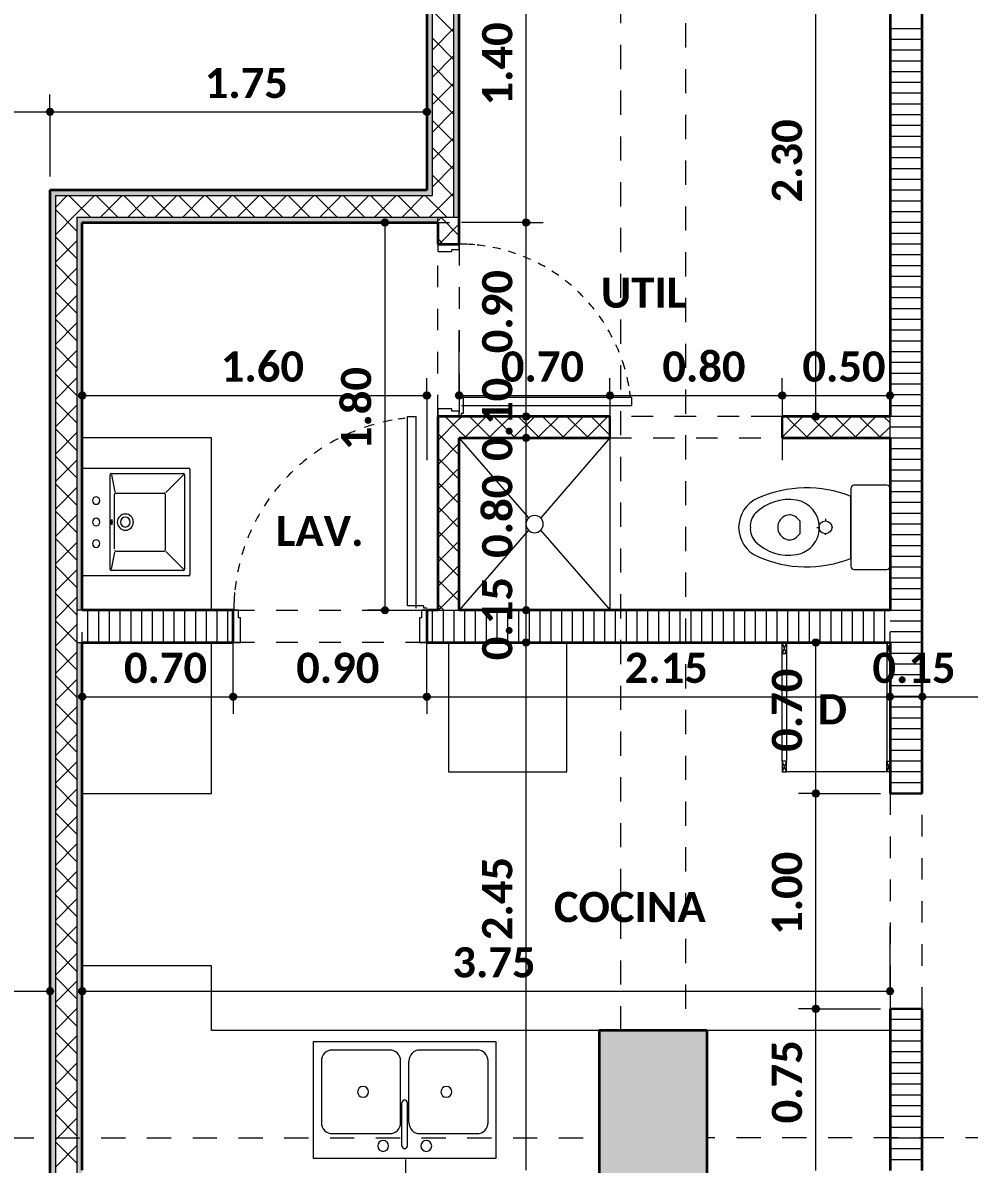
# Model space of a CAD drawing. Header units: metres. Extents: x -144 to 1000, y -717 to 29.
# Drawn here: x 507.7 to 512.1, y -567.85 to -562.55 of the extents above; entities that cross this region are included whole.
import ezdxf

# ---------------------------------------------------------------- set-up
doc = ezdxf.new("R2010")
doc.units = ezdxf.units.M
for name, pattern in [('Basculante', [0.11625, 0.075, -0.04125]), ('basculante modificado', [0.18, 0.1125, -0.0675]), ('Trazo', [0.45, 0.225, -0.225])]:
    doc.linetypes.add(name, pattern=pattern)
doc.layers.get('0').update_dxf_attribs({"color": 1})
for name, color, linetype, lineweight in [('A-ANNO-DIMS', 1, 'Continuous', 9), ('A-DETL', 1, 'Continuous', 9), ('A-DETL-GENF', 1, 'Continuous', 9), ('A-DETL-MEDM', 1, 'Continuous', 30), ('A-DOOR', 1, 'Continuous', 9), ('A-DOOR-FRAM', 1, 'Continuous', 9), ('A-DOOR-HDLN', 1, 'Trazo', 20), ('A-FLOR', 2, 'Continuous', 9), ('A-GLAZ', 1, 'Continuous', 9), ('A-WALL', 4, 'Continuous', 9), ('G-ANNO-TEXT', 2, 'Continuous', 9), ('I-FURN', 2, 'Continuous', 9), ('P-SANR-FIXT', 1, 'Continuous', 9), ('S-COLS', 7, 'Continuous', 9)]:
    doc.layers.add(name, color=color, linetype=linetype, lineweight=lineweight)
doc.layers.add('A-WALL-PATT', color=7, linetype='Continuous', lineweight=35, true_color=0x9c9c9c)
doc.styles.add('Calibri_B_1', font='calibrib.ttf', dxfattribs={"height": 0.135})
doc.styles.add('Calibri_B_5', font='calibrib.ttf', dxfattribs={"height": 0.66})

# ---------------------------------------------------------------- blocks, each defined once
blk = doc.blocks.new('I')
at = {"layer": 'A-ANNO-DIMS', "lineweight": 25}
h = blk.add_hatch(color=256, dxfattribs=at)
edge = h.paths.add_edge_path()
edge.add_arc((504.0605, -501.296), 0.015, 0, 360)
h = blk.add_hatch(color=256, dxfattribs=at)
edge = h.paths.add_edge_path()
edge.add_arc((504.0605, -501.296), 0.015, 0, 360)
h = blk.add_hatch(color=256, dxfattribs=at)
edge = h.paths.add_edge_path()
edge.add_arc((505.8107, -501.296), 0.015, 0, 360)
h = blk.add_hatch(color=256, dxfattribs=at)
edge = h.paths.add_edge_path()
edge.add_arc((505.6157, -501.8099), 0.015, 0, 360)
h = blk.add_hatch(color=256, dxfattribs=at)
edge = h.paths.add_edge_path()
edge.add_arc((506.2709, -501.8099), 0.015, 0, 360)
h = blk.add_hatch(color=256, dxfattribs=at)
edge = h.paths.add_edge_path()
edge.add_arc((506.2709, -501.8099), 0.015, 0, 360)
h = blk.add_hatch(color=256, dxfattribs=at)
edge = h.paths.add_edge_path()
edge.add_arc((504.2105, -502.6124), 0.015, 0, 360)
h = blk.add_hatch(color=256, dxfattribs=at)
edge = h.paths.add_edge_path()
edge.add_arc((505.8105, -502.6124), 0.015, 0, 360)
h = blk.add_hatch(color=256, dxfattribs=at)
edge = h.paths.add_edge_path()
edge.add_arc((505.9607, -502.6124), 0.015, 0, 360)
h = blk.add_hatch(color=256, dxfattribs=at)
edge = h.paths.add_edge_path()
edge.add_arc((506.6605, -502.6124), 0.015, 0, 360)
h = blk.add_hatch(color=256, dxfattribs=at)
edge = h.paths.add_edge_path()
edge.add_arc((506.6605, -502.6124), 0.015, 0, 360)
h = blk.add_hatch(color=256, dxfattribs=at)
edge = h.paths.add_edge_path()
edge.add_arc((507.4605, -502.6124), 0.015, 0, 360)
h = blk.add_hatch(color=256, dxfattribs=at)
edge = h.paths.add_edge_path()
edge.add_arc((507.4605, -502.6124), 0.015, 0, 360)
h = blk.add_hatch(color=256, dxfattribs=at)
edge = h.paths.add_edge_path()
edge.add_arc((507.9607, -502.6124), 0.015, 0, 360)
h = blk.add_hatch(color=256, dxfattribs=at)
edge = h.paths.add_edge_path()
edge.add_arc((506.2709, -502.7099), 0.015, 0, 360)
h = blk.add_hatch(color=256, dxfattribs=at)
edge = h.paths.add_edge_path()
edge.add_arc((506.2709, -502.7099), 0.015, 0, 360)
h = blk.add_hatch(color=256, dxfattribs=at)
edge = h.paths.add_edge_path()
edge.add_arc((507.6161, -502.7099), 0.015, 0, 360)
h = blk.add_hatch(color=256, dxfattribs=at)
edge = h.paths.add_edge_path()
edge.add_arc((506.2709, -502.8099), 0.015, 0, 360)
h = blk.add_hatch(color=256, dxfattribs=at)
edge = h.paths.add_edge_path()
edge.add_arc((506.2709, -502.8099), 0.015, 0, 360)
h = blk.add_hatch(color=256, dxfattribs=at)
edge = h.paths.add_edge_path()
edge.add_arc((505.6157, -503.6099), 0.015, 0, 360)
h = blk.add_hatch(color=256, dxfattribs=at)
edge = h.paths.add_edge_path()
edge.add_arc((506.2709, -503.6099), 0.015, 0, 360)
h = blk.add_hatch(color=256, dxfattribs=at)
edge = h.paths.add_edge_path()
edge.add_arc((506.2709, -503.6099), 0.015, 0, 360)
h = blk.add_hatch(color=256, dxfattribs=at)
edge = h.paths.add_edge_path()
edge.add_arc((506.2709, -503.7599), 0.015, 0, 360)
h = blk.add_hatch(color=256, dxfattribs=at)
edge = h.paths.add_edge_path()
edge.add_arc((506.2709, -503.7599), 0.015, 0, 360)
h = blk.add_hatch(color=256, dxfattribs=at)
edge = h.paths.add_edge_path()
edge.add_arc((507.6161, -503.7599), 0.015, 0, 360)
h = blk.add_hatch(color=256, dxfattribs=at)
edge = h.paths.add_edge_path()
edge.add_arc((504.2105, -504.011), 0.015, 0, 360)
h = blk.add_hatch(color=256, dxfattribs=at)
edge = h.paths.add_edge_path()
edge.add_arc((504.9105, -504.011), 0.015, 0, 360)
h = blk.add_hatch(color=256, dxfattribs=at)
edge = h.paths.add_edge_path()
edge.add_arc((504.9105, -504.011), 0.015, 0, 360)
h = blk.add_hatch(color=256, dxfattribs=at)
edge = h.paths.add_edge_path()
edge.add_arc((505.8105, -504.011), 0.015, 0, 360)
h = blk.add_hatch(color=256, dxfattribs=at)
edge = h.paths.add_edge_path()
edge.add_arc((505.8105, -504.011), 0.015, 0, 360)
h = blk.add_hatch(color=256, dxfattribs=at)
edge = h.paths.add_edge_path()
edge.add_arc((507.9607, -504.011), 0.015, 0, 360)
h = blk.add_hatch(color=256, dxfattribs=at)
edge = h.paths.add_edge_path()
edge.add_arc((507.9607, -504.011), 0.015, 0, 360)
h = blk.add_hatch(color=256, dxfattribs=at)
edge = h.paths.add_edge_path()
edge.add_arc((508.1107, -504.011), 0.015, 0, 360)
h = blk.add_hatch(color=256, dxfattribs=at)
edge = h.paths.add_edge_path()
edge.add_arc((508.1107, -504.011), 0.015, 0, 360)
h = blk.add_hatch(color=256, dxfattribs=at)
edge = h.paths.add_edge_path()
edge.add_arc((507.6161, -504.4599), 0.015, 0, 360)
h = blk.add_hatch(color=256, dxfattribs=at)
edge = h.paths.add_edge_path()
edge.add_arc((507.6161, -504.4599), 0.015, 0, 360)
h = blk.add_hatch(color=256, dxfattribs=at)
edge = h.paths.add_edge_path()
edge.add_arc((504.0605, -505.378), 0.015, 0, 360)
h = blk.add_hatch(color=256, dxfattribs=at)
edge = h.paths.add_edge_path()
edge.add_arc((504.2105, -505.378), 0.015, 0, 360)
h = blk.add_hatch(color=256, dxfattribs=at)
edge = h.paths.add_edge_path()
edge.add_arc((507.9607, -505.378), 0.015, 0, 360)
h = blk.add_hatch(color=256, dxfattribs=at)
edge = h.paths.add_edge_path()
edge.add_arc((507.6161, -505.4599), 0.015, 0, 360)
h = blk.add_hatch(color=256, dxfattribs=at)
edge = h.paths.add_edge_path()
edge.add_arc((507.6161, -505.4599), 0.015, 0, 360)
at = {"layer": 'A-WALL-PATT', "lineweight": 5, "true_color": 0x747474}
for points in [[(505.8357, -501.6849), (505.8357, -500.4099), (505.8107, -500.4099), (505.8107, -501.6849)], [(504.4929, -501.6849), (505.8107, -501.6849), (505.8107, -501.6599), (504.0855, -501.6599), (504.0855, -501.6849), (504.4812, -501.6849)]]:
    blk.add_hatch(color=8, dxfattribs=at).paths.add_polyline_path(points)
at = {"layer": 'A-WALL-PATT', "true_color": 0x747474}
for points in [[(505.9357, -501.7849), (505.9607, -501.7849), (505.9607, -500.3849), (505.9357, -500.3849), (505.9357, -501.6849)], [(504.0855, -506.3589), (504.0855, -501.6599), (504.0605, -501.6599), (504.0605, -506.3589)], [(504.8107, -501.8099), (505.8607, -501.8099), (505.8607, -501.7849), (504.2105, -501.7849), (504.2107, -501.8099), (504.8103, -501.8099)]]:
    blk.add_hatch(color=8, dxfattribs=at).paths.add_polyline_path(points)
at = {"layer": 'A-WALL-PATT', "lineweight": 5, "true_color": 0x747474}
h = blk.add_hatch(color=8, dxfattribs=at)
h.paths.add_polyline_path([(504.1876, -506.2339), (504.2105, -506.2339), (504.2105, -503.7599), (504.1855, -503.7599), (504.1855, -506.2339)])
h.paths.add_polyline_path([(504.2105, -503.6099), (504.2105, -501.7849), (504.1855, -501.7849), (504.1855, -503.6099)])
at = {"layer": 'S-COLS', "true_color": 0x5b5b5b}
h = blk.add_hatch(color=251, dxfattribs=at)
h.paths.add_polyline_path([(498.9107, -506.46), (499.4107, -506.46), (499.4107, -505.56), (498.9107, -505.56), (498.9107, -506.3874)])
h.paths.add_polyline_path([(516.7105, -506.46), (517.2105, -506.46), (517.2105, -505.56), (516.7105, -505.56), (516.7105, -506.4599)])
h.paths.add_polyline_path([(506.7607, -506.4599), (507.1107, -506.4599), (507.1107, -505.5599), (506.6107, -505.5599), (506.6107, -506.4599)])
h.paths.add_polyline_path([(499.1855, -498.7599), (499.4106, -498.7599), (499.4106, -498.06), (498.9106, -498.06), (498.9106, -498.7599)])
h.paths.add_polyline_path([(517.2108, -498.7599), (517.2108, -498.06), (516.8108, -498.06), (516.8108, -498.7599), (517.0242, -498.7599)])
h.paths.add_polyline_path([(504.8107, -498.7599), (504.8103, -498.26), (503.1105, -498.26), (503.1105, -496.11), (504.8108, -496.11), (504.8103, -495.61), (502.8105, -495.6101), (502.8106, -498.7599), (504.8103, -498.7599)])
h.paths.add_polyline_path([(513.4108, -498.7599), (513.4106, -495.6099), (512.9108, -495.61), (512.9108, -498.7599), (513.4107, -498.7599)])
h.paths.add_polyline_path([(507.1107, -498.7599), (507.1107, -497.8599), (506.6107, -497.8599), (506.6107, -498.7599), (506.7617, -498.7599)])
h.paths.add_polyline_path([(506.6108, -496.51), (507.1108, -496.51), (507.1108, -495.61), (506.6108, -495.61), (506.6108, -496.11)])
h.paths.add_polyline_path([(499.1855, -496.31), (499.4105, -496.31), (499.4105, -495.6089), (498.9105, -495.61), (498.9105, -496.31)])
h.paths.add_polyline_path([(517.0864, -496.31), (517.2108, -496.31), (517.2108, -495.6089), (516.8108, -495.6089), (516.8108, -496.31), (517.0364, -496.31)])
h.paths.add_polyline_path([(516.7107, -487.61), (517.2107, -487.61), (517.2107, -486.7102), (516.7107, -486.7102), (516.7107, -486.7314)])
h.paths.add_polyline_path([(506.7617, -487.61), (507.1107, -487.61), (507.1107, -486.71), (506.6107, -486.71), (506.6107, -487.61), (506.6857, -487.61)])
h.paths.add_polyline_path([(499.92, -487.01), (500.0107, -487.01), (500.0107, -486.51), (499.1107, -486.51), (499.1107, -487.01), (499.8386, -487.01)])
at = {"layer": 'A-ANNO-DIMS'}
for p, q in [((506.2709, -501.8099), (506.2709, -500.4099)), ((507.6161, -502.7099), (507.6161, -500.4099)), ((505.8107, -501.296), (505.8107, -500.996)), ((504.0605, -501.296), (504.0605, -501.216)), ((504.0605, -501.296), (504.0605, -501.216)), ((497.4105, -501.296), (504.0605, -501.296)), ((504.0605, -501.296), (504.0605, -501.596)), ((504.0605, -501.296), (505.8107, -501.296)), ((504.0605, -501.296), (504.0605, -501.596)), ((505.8107, -501.296), (505.8107, -501.376)), ((505.6157, -501.8099), (505.5357, -501.8099)), ((505.6157, -501.8099), (505.6157, -503.6099)), ((505.6157, -501.8099), (505.9157, -501.8099)), ((506.2709, -501.8099), (505.9709, -501.8099)), ((506.2709, -501.8099), (505.9709, -501.8099)), ((506.2709, -502.7099), (506.2709, -501.8099)), ((506.2709, -501.8099), (506.3509, -501.8099)), ((506.2709, -501.8099), (506.3509, -501.8099)), ((504.2105, -502.6124), (504.2105, -502.3124)), ((505.9607, -502.6124), (505.9607, -502.3124)), ((507.9607, -502.6124), (507.9607, -502.3124)), ((505.8105, -502.6124), (505.8105, -502.5324)), ((506.6605, -502.6124), (506.6605, -502.5324)), ((506.6605, -502.6124), (506.6605, -502.5324)), ((507.4605, -502.6124), (507.4605, -502.5324)), ((507.4605, -502.6124), (507.4605, -502.5324)), ((504.2105, -502.6124), (505.8105, -502.6124)), ((504.2105, -502.6124), (504.2105, -502.6924)), ((505.8105, -502.6124), (505.8105, -502.9124)), ((505.9607, -502.6124), (506.6605, -502.6124)), ((505.9607, -502.6124), (505.9607, -502.6924)), ((506.6605, -502.6124), (506.6605, -502.9124)), ((506.6605, -502.6124), (507.4605, -502.6124)), ((506.6605, -502.6124), (506.6605, -502.9124)), ((507.4605, -502.6124), (507.4605, -502.9124)), ((507.4605, -502.6124), (507.9607, -502.6124)), ((507.4605, -502.6124), (507.4605, -502.9124)), ((507.9607, -502.6124), (507.9607, -502.6924)), ((506.2709, -502.7099), (505.9709, -502.7099)), ((506.2709, -502.7099), (505.9709, -502.7099)), ((506.2709, -502.8099), (506.2709, -502.7099)), ((506.2709, -502.7099), (506.3509, -502.7099)), ((506.2709, -502.7099), (506.3509, -502.7099)), ((507.6161, -502.7099), (507.3161, -502.7099)), ((507.6161, -502.7099), (507.6961, -502.7099)), ((506.2709, -502.8099), (505.9709, -502.8099)), ((506.2709, -502.8099), (505.9709, -502.8099)), ((506.2709, -503.6099), (506.2709, -502.8099)), ((506.2709, -502.8099), (506.3509, -502.8099)), ((506.2709, -502.8099), (506.3509, -502.8099)), ((505.6157, -503.6099), (505.5357, -503.6099)), ((505.6157, -503.6099), (505.9157, -503.6099)), ((506.2709, -503.6099), (505.9709, -503.6099)), ((506.2709, -503.6099), (505.9709, -503.6099)), ((506.2709, -503.7599), (506.2709, -503.6099)), ((506.2709, -503.6099), (506.3509, -503.6099)), ((506.2709, -503.6099), (506.3509, -503.6099)), ((504.2105, -504.011), (504.2105, -503.711)), ((504.9105, -504.011), (504.9105, -503.711)), ((504.9105, -504.011), (504.9105, -503.711)), ((505.8105, -504.011), (505.8105, -503.711)), ((505.8105, -504.011), (505.8105, -503.711)), ((507.9607, -504.011), (507.9607, -503.711)), ((507.9607, -504.011), (507.9607, -503.711)), ((508.1107, -504.011), (508.1107, -503.711)), ((508.1107, -504.011), (508.1107, -503.711)), ((506.2709, -503.7599), (505.9709, -503.7599)), ((506.2709, -503.7599), (505.9709, -503.7599)), ((506.2709, -506.2089), (506.2709, -503.7599)), ((506.2709, -503.7599), (506.3509, -503.7599)), ((506.2709, -503.7599), (506.3509, -503.7599)), ((507.6161, -503.7599), (507.3161, -503.7599)), ((507.6161, -504.4599), (507.6161, -503.7599)), ((507.6161, -503.7599), (507.6961, -503.7599)), ((504.2105, -504.011), (504.9105, -504.011)), ((504.2105, -504.011), (504.2105, -504.091)), ((504.9105, -504.011), (504.9105, -504.091)), ((504.9105, -504.011), (505.8105, -504.011)), ((504.9105, -504.011), (504.9105, -504.091)), ((505.8105, -504.011), (505.8105, -504.091)), ((505.8105, -504.011), (507.9607, -504.011)), ((505.8105, -504.011), (505.8105, -504.091)), ((507.9607, -504.011), (507.9607, -504.091)), ((507.9607, -504.011), (508.1107, -504.011)), ((507.9607, -504.011), (507.9607, -504.091)), ((508.1107, -504.011), (508.1107, -504.091)), ((508.1107, -504.011), (511.4107, -504.011)), ((508.1107, -504.011), (508.1107, -504.091)), ((507.6161, -504.4599), (507.5361, -504.4599)), ((507.6161, -504.4599), (507.5361, -504.4599)), ((507.6161, -505.4599), (507.6161, -504.4599)), ((507.6161, -504.4599), (507.9161, -504.4599)), ((507.6161, -504.4599), (507.9161, -504.4599)), ((504.0605, -505.378), (504.0605, -505.078)), ((504.2105, -505.378), (504.2105, -505.078)), ((507.9607, -505.378), (507.9607, -505.078)), ((499.4107, -505.378), (504.0605, -505.378)), ((504.0605, -505.378), (504.0605, -505.458)), ((504.2105, -505.378), (507.9607, -505.378)), ((504.2105, -505.378), (504.2105, -505.458)), ((507.9607, -505.378), (507.9607, -505.458)), ((507.6161, -505.4599), (507.5361, -505.4599)), ((507.6161, -505.4599), (507.5361, -505.4599)), ((507.6161, -506.21), (507.6161, -505.4599)), ((507.6161, -505.4599), (507.9161, -505.4599)), ((507.6161, -505.4599), (507.9161, -505.4599))]:
    blk.add_line(p, q, dxfattribs=at)
at = {"layer": 'A-ANNO-DIMS', "lineweight": 25}
for centre in [(504.0605, -501.296), (504.0605, -501.296), (505.8107, -501.296), (505.6157, -501.8099), (506.2709, -501.8099), (506.2709, -501.8099), (504.2105, -502.6124), (505.8105, -502.6124), (505.9607, -502.6124), (506.6605, -502.6124), (506.6605, -502.6124), (507.4605, -502.6124), (507.4605, -502.6124), (507.9607, -502.6124), (506.2709, -502.7099), (506.2709, -502.7099), (507.6161, -502.7099), (506.2709, -502.8099), (506.2709, -502.8099), (505.6157, -503.6099), (506.2709, -503.6099), (506.2709, -503.6099), (506.2709, -503.7599), (506.2709, -503.7599), (507.6161, -503.7599), (504.2105, -504.011), (504.9105, -504.011), (504.9105, -504.011), (505.8105, -504.011), (505.8105, -504.011), (507.9607, -504.011), (507.9607, -504.011), (508.1107, -504.011), (508.1107, -504.011), (507.6161, -504.4599), (507.6161, -504.4599), (504.0605, -505.378), (504.2105, -505.378), (507.9607, -505.378), (507.6161, -505.4599), (507.6161, -505.4599)]:
    blk.add_circle(centre, 0.015, dxfattribs=at)
at = {"layer": 'A-DETL', "color": 7, "linetype": 'basculante modificado'}
for p, q in [((506.7107, -505.5599), (506.7107, -498.7599)), ((507.0107, -498.7599), (507.0107, -505.5599)), ((499.4107, -506.0589), (506.6107, -506.0589)), ((516.7105, -506.0589), (507.1107, -506.0589))]:
    blk.add_line(p, q, dxfattribs=at)
at = {"layer": 'A-DETL-GENF', "linetype": 'Basculante'}
for p, q in [((505.8607, -502.7099), (505.8607, -501.9099)), ((505.8607, -501.9099), (505.9607, -501.9099)), ((505.9607, -501.9099), (505.9607, -502.7099)), ((505.9607, -502.7099), (505.8607, -502.7099)), ((507.4605, -502.7099), (506.6605, -502.7099)), ((506.6605, -502.8099), (507.4605, -502.8099)), ((504.9105, -503.7599), (504.9105, -503.6099)), ((504.9105, -503.6099), (505.8105, -503.6099)), ((505.8105, -503.6099), (505.8105, -503.7599)), ((505.8105, -503.7599), (504.9105, -503.7599)), ((507.9607, -504.4599), (507.9607, -505.4599)), ((508.1107, -505.4599), (508.1107, -504.4599))]:
    blk.add_line(p, q, dxfattribs=at)
at = {"layer": 'A-DETL-MEDM'}
for p, q in [((506.6605, -502.7099), (506.6605, -502.8099)), ((507.4605, -502.8099), (507.4605, -502.7099)), ((508.1107, -504.4599), (507.9607, -504.4599)), ((507.9607, -505.4599), (508.1107, -505.4599))]:
    blk.add_line(p, q, dxfattribs=at)
at = {"layer": 'A-DOOR', "lineweight": 15}
for p, q in [((505.9807, -502.6199), (506.7607, -502.6199)), ((505.9807, -502.6949), (505.9807, -502.6199)), ((506.7607, -502.6199), (506.7607, -502.6599)), ((505.9707, -502.6599), (506.7607, -502.6599)), ((505.7205, -502.7099), (505.7605, -502.7099)), ((505.7205, -503.5899), (505.7205, -502.7099)), ((505.7605, -503.5999), (505.7605, -502.7099)), ((505.9707, -502.6949), (505.9807, -502.6949)), ((505.9707, -502.7099), (505.9707, -502.6949)), ((505.7955, -503.5899), (505.7205, -503.5899)), ((505.7955, -503.5999), (505.7955, -503.5899)), ((505.8105, -503.5999), (505.7955, -503.5999))]:
    blk.add_line(p, q, dxfattribs=at)
at = {"layer": 'A-DOOR'}
for p, q in [((505.9607, -502.7099), (505.8607, -502.7099)), ((505.8105, -503.6099), (505.8105, -503.7599))]:
    blk.add_line(p, q, dxfattribs=at)
for centre, radius, start, end in [((505.9607, -502.7099), 0.8, 84.8602, 90), ((505.9607, -502.7099), 0.8, 81.4009, 84.0571), ((505.9607, -502.7099), 0.8, 76.0919, 78.7462), ((505.9607, -502.7099), 0.8, 70.7809, 73.4371), ((505.9607, -502.7099), 0.8, 65.4605, 68.1223), ((505.9607, -502.7099), 0.8, 60.1233, 62.7944), ((505.9607, -502.7099), 0.8, 54.7622, 57.4462), ((505.9607, -502.7099), 0.8, 49.3702, 52.0705), ((505.9607, -502.7099), 0.8, 43.9406, 46.6605), ((505.9607, -502.7099), 0.8, 38.4672, 41.2097), ((505.9607, -502.7099), 0.8, 32.9441, 35.7122), ((505.9607, -502.7099), 0.8, 27.366, 30.1622), ((505.9607, -502.7099), 0.8, 21.7283, 24.5549), ((505.9607, -502.7099), 0.8, 15.8316, 18.8857), ((505.9607, -502.7099), 0.8, 10.2582, 13.1511), ((505.9607, -502.7099), 0.8, 10.2582, 13.1511), ((505.9607, -502.7099), 0.8, 6.4594, 8.45), ((505.809, -503.6079), 0.8947, 100.2582, 103.1511), ((505.809, -503.6079), 0.8947, 100.2582, 103.1511), ((505.809, -503.6079), 0.8947, 96.4594, 98.45), ((505.809, -503.6079), 0.8947, 111.7283, 114.5549), ((505.809, -503.6079), 0.8947, 105.8316, 108.8857), ((505.809, -503.6079), 0.8947, 117.366, 120.1622), ((505.809, -503.6079), 0.8947, 122.9441, 125.7122), ((505.809, -503.6079), 0.8947, 128.4672, 131.2097), ((505.809, -503.6079), 0.8947, 133.9406, 136.6605), ((505.809, -503.6079), 0.8947, 139.3702, 142.0705), ((505.809, -503.6079), 0.8947, 144.7622, 147.4462), ((505.809, -503.6079), 0.8947, 150.1233, 152.7944), ((505.809, -503.6079), 0.8947, 155.4605, 158.1223), ((505.809, -503.6079), 0.8947, 160.7809, 163.4371), ((505.809, -503.6079), 0.8947, 166.0919, 168.7462), ((505.809, -503.6079), 0.8947, 171.4009, 174.0571), ((505.809, -503.6079), 0.8947, 174.8602, 180)]:
    blk.add_arc(centre, radius, start, end, dxfattribs=at)
at = {"layer": 'A-DOOR-FRAM'}
for p, q in [((505.8607, -501.9099), (505.8607, -501.9449)), ((505.8607, -501.9449), (505.9257, -501.9449)), ((505.9257, -501.9449), (505.9257, -501.9349)), ((505.9257, -501.9349), (505.9607, -501.9349)), ((505.9607, -501.9349), (505.9607, -501.9099)), ((505.8607, -502.6749), (505.8607, -502.7099)), ((505.9257, -502.6749), (505.8607, -502.6749)), ((505.9257, -502.6849), (505.9257, -502.6749)), ((505.9607, -502.6849), (505.9257, -502.6849)), ((505.9607, -502.7099), (505.9607, -502.6849)), ((504.9355, -503.6099), (504.9105, -503.6099)), ((504.9355, -503.6449), (504.9355, -503.6099)), ((505.8105, -503.6099), (505.7855, -503.6099)), ((505.7855, -503.6099), (505.7855, -503.6449)), ((504.9455, -503.6449), (504.9355, -503.6449)), ((504.9455, -503.7599), (504.9455, -503.6449)), ((505.7855, -503.6449), (505.7755, -503.6449)), ((505.7755, -503.6449), (505.7755, -503.7599)), ((504.9105, -503.7599), (504.9455, -503.7599)), ((505.7755, -503.7599), (505.8105, -503.7599))]:
    blk.add_line(p, q, dxfattribs=at)
at = {"layer": 'A-DOOR-HDLN'}
for p, q in [((505.8607, -501.9099), (505.9607, -501.9099)), ((504.9105, -503.7599), (504.9105, -503.6099))]:
    blk.add_line(p, q, dxfattribs=at)
at = {"layer": 'A-FLOR'}
for p, q in [((504.8107, -502.8099), (504.2107, -502.8099)), ((504.2107, -502.8099), (504.2107, -503.6099)), ((504.8107, -503.6099), (504.8107, -502.8099)), ((504.2107, -503.7599), (504.2107, -504.4599)), ((504.8107, -504.4599), (504.8107, -503.7599)), ((505.9107, -503.7599), (505.9107, -504.3599)), ((506.4607, -504.3599), (506.4607, -503.7599)), ((505.9107, -504.3599), (506.4607, -504.3599)), ((504.2107, -504.4599), (504.8107, -504.4599)), ((504.8107, -505.2599), (504.2107, -505.2599)), ((504.2107, -505.2599), (504.2107, -506.2089)), ((504.8107, -505.5599), (504.8107, -505.2599)), ((506.6107, -505.5599), (504.8107, -505.5599)), ((507.9607, -505.5599), (507.1107, -505.5599))]:
    blk.add_line(p, q, dxfattribs=at)
at = {"layer": 'A-GLAZ'}
blk.add_line((505.7107, -506.1589), (505.7107, -506.4089), dxfattribs=at)
at = {"layer": 'A-WALL'}
for p, q in [((505.8357, -501.6849), (505.8357, -500.2599)), ((505.9357, -501.7849), (505.9357, -500.3849)), ((504.0855, -501.6849), (504.0855, -506.3339)), ((504.0855, -501.6849), (505.8357, -501.6849)), ((504.1855, -501.7849), (504.1855, -506.2339)), ((504.1855, -501.7849), (505.9607, -501.7849)), ((505.8607, -501.8099), (505.8607, -501.7849)), ((507.9607, -502.8099), (507.9607, -502.7099)), ((504.2105, -503.6099), (504.1855, -503.6099)), ((505.8607, -503.6099), (505.9607, -503.6099)), ((504.1855, -503.7599), (504.2105, -503.7599))]:
    blk.add_line(p, q, dxfattribs=at)
at = {"layer": 'A-WALL', "lineweight": 35}
for p, q in [((505.8107, -500.4099), (505.8107, -501.6599)), ((505.9607, -501.9099), (505.9607, -500.4099)), ((507.9607, -500.4099), (507.9607, -502.7099)), ((508.1107, -504.4599), (508.1107, -500.4099)), ((504.0605, -501.6599), (504.0605, -506.3589)), ((505.8107, -501.6599), (504.0605, -501.6599)), ((504.2105, -503.6099), (504.2105, -501.8099)), ((504.2105, -501.8099), (505.8607, -501.8099)), ((505.8607, -501.8099), (505.8607, -501.9099)), ((505.8607, -501.9099), (505.9607, -501.9099)), ((505.8607, -502.7099), (505.8607, -503.6099)), ((506.6605, -502.7099), (505.8607, -502.7099)), ((507.9607, -502.7099), (507.4605, -502.7099)), ((505.9607, -503.6099), (505.9607, -502.8099)), ((505.9607, -502.8099), (506.6605, -502.8099)), ((507.4605, -502.8099), (507.9607, -502.8099)), ((507.9607, -502.8099), (507.9607, -503.6099)), ((504.9105, -503.6099), (504.2105, -503.6099)), ((504.9105, -503.7599), (504.9105, -503.6099)), ((505.8607, -503.6099), (505.8105, -503.6099)), ((505.8105, -503.6099), (505.8105, -503.7599)), ((507.9607, -503.6099), (505.9607, -503.6099)), ((504.2105, -506.2089), (504.2105, -503.7599)), ((504.2105, -503.7599), (504.9105, -503.7599)), ((505.8105, -503.7599), (507.9607, -503.7599)), ((507.9607, -503.7599), (507.9607, -504.4599)), ((507.9607, -505.4599), (507.9607, -506.21)), ((508.1107, -506.21), (508.1107, -505.4599))]:
    blk.add_line(p, q, dxfattribs=at)
at = {"layer": 'A-WALL-PATT', "color": 1, "lineweight": 5, "true_color": 0xff0000}
for p, q in [((505.9357, -500.9267), (505.8357, -500.8267)), ((505.8357, -501.0078), (505.9357, -500.9078)), ((505.9357, -501.054), (505.8357, -500.954)), ((505.8357, -501.1351), (505.9357, -501.0351)), ((505.9357, -501.1813), (505.8357, -501.0813)), ((505.8357, -501.2624), (505.9357, -501.1624)), ((505.9357, -501.3086), (505.8357, -501.2086)), ((505.8357, -501.3897), (505.9357, -501.2897)), ((505.9357, -501.4358), (505.8357, -501.3358)), ((505.8357, -501.517), (505.9357, -501.417)), ((505.9357, -501.5631), (505.8357, -501.4631)), ((505.8357, -501.6442), (505.9357, -501.5442)), ((505.9357, -501.6904), (505.8357, -501.5904)), ((505.8357, -501.7715), (505.9357, -501.6715)), ((504.0855, -501.7398), (504.1404, -501.6849)), ((504.1855, -501.7221), (504.1483, -501.6849)), ((504.1855, -501.7671), (504.2677, -501.6849)), ((504.2483, -501.7849), (504.1855, -501.7221)), ((504.3756, -501.7849), (504.2756, -501.6849)), ((504.295, -501.7849), (504.395, -501.6849)), ((504.5029, -501.7849), (504.4029, -501.6849)), ((504.4222, -501.7849), (504.5222, -501.6849)), ((504.6302, -501.7849), (504.5302, -501.6849)), ((504.5495, -501.7849), (504.6495, -501.6849)), ((504.7574, -501.7849), (504.6574, -501.6849)), ((504.6768, -501.7849), (504.7768, -501.6849)), ((504.8847, -501.7849), (504.7847, -501.6849)), ((504.8041, -501.7849), (504.9041, -501.6849)), ((505.012, -501.7849), (504.912, -501.6849)), ((504.9314, -501.7849), (505.0314, -501.6849)), ((505.1393, -501.7849), (505.0393, -501.6849)), ((505.0586, -501.7849), (505.1586, -501.6849)), ((505.2666, -501.7849), (505.1666, -501.6849)), ((505.1859, -501.7849), (505.2859, -501.6849)), ((505.3938, -501.7849), (505.2938, -501.6849)), ((505.3132, -501.7849), (505.4132, -501.6849)), ((505.5211, -501.7849), (505.4211, -501.6849)), ((505.4405, -501.7849), (505.5405, -501.6849)), ((505.6484, -501.7849), (505.5484, -501.6849)), ((505.5678, -501.7849), (505.6678, -501.6849)), ((505.7757, -501.7849), (505.6757, -501.6849)), ((505.695, -501.7849), (505.795, -501.6849)), ((505.8357, -501.7177), (505.803, -501.6849)), ((505.903, -501.7849), (505.8357, -501.7177)), ((504.1855, -501.8494), (504.0855, -501.7494)), ((504.0855, -501.8671), (504.1855, -501.7671)), ((505.8223, -501.7849), (505.8357, -501.7715)), ((504.1855, -501.9766), (504.0855, -501.8766)), ((504.0855, -501.9944), (504.1855, -501.8944)), ((504.1855, -502.1039), (504.0855, -502.0039)), ((504.0855, -502.1217), (504.1855, -502.0217)), ((504.1855, -502.2312), (504.0855, -502.1312)), ((504.0855, -502.2489), (504.1855, -502.1489)), ((504.1855, -502.3585), (504.0855, -502.2585)), ((504.0855, -502.3762), (504.1855, -502.2762)), ((504.1855, -502.4858), (504.0855, -502.3858)), ((504.0855, -502.5035), (504.1855, -502.4035)), ((504.1855, -502.613), (504.0855, -502.513)), ((504.0855, -502.6308), (504.1855, -502.5308)), ((504.1855, -502.7403), (504.0855, -502.6403)), ((504.0855, -502.7581), (504.1855, -502.6581)), ((504.1855, -502.8676), (504.0855, -502.7676)), ((504.0855, -502.8853), (504.1855, -502.7853)), ((504.1855, -502.9949), (504.0855, -502.8949)), ((504.0855, -503.0126), (504.1855, -502.9126)), ((504.1855, -503.1221), (504.0855, -503.0221)), ((504.0855, -503.1399), (504.1855, -503.0399)), ((504.1855, -503.2494), (504.0855, -503.1494)), ((504.0855, -503.2672), (504.1855, -503.1672)), ((504.1855, -503.3767), (504.0855, -503.2767)), ((504.0855, -503.3945), (504.1855, -503.2945)), ((504.1855, -503.504), (504.0855, -503.404)), ((504.0855, -503.5217), (504.1855, -503.4217)), ((504.1855, -503.6313), (504.0855, -503.5313)), ((504.0855, -503.649), (504.1855, -503.549)), ((504.1855, -503.7585), (504.0855, -503.6585)), ((504.0855, -503.7763), (504.1855, -503.6763)), ((504.1855, -503.8858), (504.0855, -503.7858)), ((504.0855, -503.9036), (504.1855, -503.8036)), ((504.1855, -504.0131), (504.0855, -503.9131)), ((504.0855, -504.0309), (504.1855, -503.9309)), ((504.1855, -504.1404), (504.0855, -504.0404)), ((504.0855, -504.1581), (504.1855, -504.0581)), ((504.1855, -504.2677), (504.0855, -504.1677)), ((504.0855, -504.2854), (504.1855, -504.1854)), ((504.1855, -504.3949), (504.0855, -504.2949)), ((504.0855, -504.4127), (504.1855, -504.3127)), ((504.1855, -504.5222), (504.0855, -504.4222)), ((504.0855, -504.54), (504.1855, -504.44)), ((504.1855, -504.6495), (504.0855, -504.5495)), ((504.0855, -504.6672), (504.1855, -504.5672)), ((504.1855, -504.7768), (504.0855, -504.6768)), ((504.0855, -504.7945), (504.1855, -504.6945)), ((504.1855, -504.9041), (504.0855, -504.8041)), ((504.0855, -504.9218), (504.1855, -504.8218)), ((504.1855, -505.0313), (504.0855, -504.9313)), ((504.0855, -505.0491), (504.1855, -504.9491)), ((504.1855, -505.1586), (504.0855, -505.0586)), ((504.0855, -505.1764), (504.1855, -505.0764)), ((504.1855, -505.2859), (504.0855, -505.1859)), ((504.0855, -505.3036), (504.1855, -505.2036)), ((504.1855, -505.4132), (504.0855, -505.3132)), ((504.0855, -505.4309), (504.1855, -505.3309)), ((504.1855, -505.5405), (504.0855, -505.4405)), ((504.0855, -505.5582), (504.1855, -505.4582)), ((504.1855, -505.6677), (504.0855, -505.5677)), ((504.0855, -505.6855), (504.1855, -505.5855)), ((504.1855, -505.795), (504.0855, -505.695)), ((504.0855, -505.8128), (504.1855, -505.7128)), ((504.1855, -505.9223), (504.0855, -505.8223)), ((504.0855, -505.94), (504.1855, -505.84)), ((504.1855, -506.0496), (504.0855, -505.9496)), ((504.0855, -506.0673), (504.1855, -505.9673)), ((504.1855, -506.1768), (504.0855, -506.0768)), ((504.0855, -506.1946), (504.1855, -506.0946))]:
    blk.add_line(p, q, dxfattribs=at)
at = {"layer": 'A-WALL-PATT', "color": 8, "lineweight": 5, "true_color": 0x727272}
for p, q in [((508.1107, -500.9101), (507.9607, -500.9101)), ((508.1107, -500.9601), (507.9607, -500.9601)), ((508.1107, -501.0101), (507.9607, -501.0101)), ((508.1107, -501.0601), (507.9607, -501.0601)), ((508.1107, -501.1101), (507.9607, -501.1101)), ((508.1107, -501.1601), (507.9607, -501.1601)), ((508.1107, -501.2101), (507.9607, -501.2101)), ((508.1107, -501.2601), (507.9607, -501.2601)), ((508.1107, -501.3101), (507.9607, -501.3101)), ((508.1107, -501.3601), (507.9607, -501.3601)), ((508.1107, -501.4101), (507.9607, -501.4101)), ((508.1107, -501.4601), (507.9607, -501.4601)), ((508.1107, -501.5101), (507.9607, -501.5101)), ((508.1107, -501.5601), (507.9607, -501.5601)), ((508.1107, -501.6101), (507.9607, -501.6101)), ((508.1107, -501.6601), (507.9607, -501.6601)), ((508.1107, -501.7101), (507.9607, -501.7101)), ((508.1107, -501.7601), (507.9607, -501.7601)), ((508.1107, -501.8101), (507.9607, -501.8101)), ((508.1107, -501.8601), (507.9607, -501.8601)), ((508.1107, -501.9101), (507.9607, -501.9101)), ((508.1107, -501.9601), (507.9607, -501.9601)), ((508.1107, -502.0101), (507.9607, -502.0101)), ((508.1107, -502.0601), (507.9607, -502.0601)), ((508.1107, -502.1101), (507.9607, -502.1101)), ((508.1107, -502.1601), (507.9607, -502.1601)), ((508.1107, -502.2101), (507.9607, -502.2101)), ((508.1107, -502.2601), (507.9607, -502.2601)), ((508.1107, -502.3101), (507.9607, -502.3101)), ((508.1107, -502.3601), (507.9607, -502.3601)), ((508.1107, -502.4101), (507.9607, -502.4101)), ((508.1107, -502.4601), (507.9607, -502.4601)), ((508.1107, -502.5101), (507.9607, -502.5101)), ((508.1107, -502.5601), (507.9607, -502.5601)), ((508.1107, -502.6101), (507.9607, -502.6101)), ((508.1107, -502.6601), (507.9607, -502.6601)), ((508.1107, -502.7101), (507.9607, -502.7101)), ((508.1107, -502.7601), (507.9607, -502.7601)), ((508.1107, -502.8101), (507.9607, -502.8101)), ((508.1107, -502.8601), (507.9607, -502.8601)), ((508.1107, -502.9101), (507.9607, -502.9101)), ((508.1107, -502.9601), (507.9607, -502.9601)), ((508.1107, -503.0101), (507.9607, -503.0101)), ((508.1107, -503.0601), (507.9607, -503.0601)), ((508.1107, -503.1101), (507.9607, -503.1101)), ((508.1107, -503.1601), (507.9607, -503.1601)), ((508.1107, -503.2101), (507.9607, -503.2101)), ((508.1107, -503.2601), (507.9607, -503.2601)), ((508.1107, -503.3101), (507.9607, -503.3101)), ((508.1107, -503.3601), (507.9607, -503.3601)), ((508.1107, -503.4101), (507.9607, -503.4101)), ((508.1107, -503.4601), (507.9607, -503.4601)), ((508.1107, -503.5101), (507.9607, -503.5101)), ((508.1107, -503.5601), (507.9607, -503.5601)), ((504.2353, -503.6099), (504.2353, -503.7599)), ((504.2853, -503.6099), (504.2853, -503.7599)), ((504.3353, -503.6099), (504.3353, -503.7599)), ((504.3853, -503.6099), (504.3853, -503.7599)), ((504.4353, -503.6099), (504.4353, -503.7599)), ((504.4853, -503.6099), (504.4853, -503.7599)), ((504.5353, -503.6099), (504.5353, -503.7599)), ((504.5853, -503.6099), (504.5853, -503.7599)), ((504.6353, -503.6099), (504.6353, -503.7599)), ((504.6853, -503.6099), (504.6853, -503.7599)), ((504.7353, -503.6099), (504.7353, -503.7599)), ((504.7853, -503.6099), (504.7853, -503.7599)), ((504.8353, -503.6099), (504.8353, -503.7599)), ((504.8853, -503.6099), (504.8853, -503.7599)), ((505.8353, -503.6099), (505.8353, -503.7599)), ((505.8853, -503.6099), (505.8853, -503.7599)), ((505.9353, -503.6099), (505.9353, -503.7599)), ((505.9853, -503.6099), (505.9853, -503.7599)), ((506.0353, -503.6099), (506.0353, -503.7599)), ((506.0853, -503.6099), (506.0853, -503.7599)), ((506.1353, -503.6099), (506.1353, -503.7599)), ((506.1853, -503.6099), (506.1853, -503.7599)), ((506.2353, -503.6099), (506.2353, -503.7599)), ((506.2853, -503.6099), (506.2853, -503.7599)), ((506.3353, -503.6099), (506.3353, -503.7599)), ((506.3853, -503.6099), (506.3853, -503.7599)), ((506.4353, -503.6099), (506.4353, -503.7599)), ((506.4853, -503.6099), (506.4853, -503.7599)), ((506.5353, -503.6099), (506.5353, -503.7599)), ((506.5853, -503.6099), (506.5853, -503.7599)), ((506.6353, -503.6099), (506.6353, -503.7599)), ((506.6853, -503.6099), (506.6853, -503.7599)), ((506.7353, -503.6099), (506.7353, -503.7599)), ((506.7853, -503.6099), (506.7853, -503.7599)), ((506.8353, -503.6099), (506.8353, -503.7599)), ((506.8853, -503.6099), (506.8853, -503.7599)), ((506.9353, -503.6099), (506.9353, -503.7599)), ((506.9853, -503.6099), (506.9853, -503.7599)), ((507.0353, -503.6099), (507.0353, -503.7599)), ((507.0853, -503.6099), (507.0853, -503.7599)), ((507.1353, -503.6099), (507.1353, -503.7599)), ((507.1853, -503.6099), (507.1853, -503.7599)), ((507.2353, -503.6099), (507.2353, -503.7599)), ((507.2853, -503.6099), (507.2853, -503.7599)), ((507.3353, -503.6099), (507.3353, -503.7599)), ((507.3853, -503.6099), (507.3853, -503.7599)), ((507.4353, -503.6099), (507.4353, -503.7599)), ((507.4853, -503.6099), (507.4853, -503.7599)), ((507.5353, -503.6099), (507.5353, -503.7599)), ((507.5853, -503.6099), (507.5853, -503.7599)), ((507.6353, -503.6099), (507.6353, -503.7599)), ((507.6853, -503.6099), (507.6853, -503.7599)), ((507.7353, -503.6099), (507.7353, -503.7599)), ((507.7853, -503.6099), (507.7853, -503.7599)), ((507.8353, -503.6099), (507.8353, -503.7599)), ((507.8853, -503.6099), (507.8853, -503.7599)), ((507.9353, -503.6099), (507.9353, -503.7599)), ((508.1107, -503.6101), (507.9607, -503.6101)), ((508.1107, -503.6601), (507.9607, -503.6601)), ((508.1107, -503.7101), (507.9607, -503.7101)), ((508.1107, -503.7601), (507.9607, -503.7601)), ((508.1107, -503.8101), (507.9607, -503.8101)), ((508.1107, -503.8601), (507.9607, -503.8601)), ((508.1107, -503.9101), (507.9607, -503.9101)), ((508.1107, -503.9601), (507.9607, -503.9601)), ((508.1107, -504.0101), (507.9607, -504.0101)), ((508.1107, -504.0601), (507.9607, -504.0601)), ((508.1107, -504.1101), (507.9607, -504.1101)), ((508.1107, -504.1601), (507.9607, -504.1601)), ((508.1107, -504.2101), (507.9607, -504.2101)), ((508.1107, -504.2601), (507.9607, -504.2601)), ((508.1107, -504.3101), (507.9607, -504.3101)), ((508.1107, -504.3601), (507.9607, -504.3601)), ((508.1107, -504.4101), (507.9607, -504.4101)), ((508.1107, -505.4601), (507.9607, -505.4601)), ((508.1107, -505.5101), (507.9607, -505.5101)), ((508.1107, -505.5601), (507.9607, -505.5601)), ((508.1107, -505.6101), (507.9607, -505.6101)), ((508.1107, -505.6601), (507.9607, -505.6601)), ((508.1107, -505.7101), (507.9607, -505.7101)), ((508.1107, -505.7601), (507.9607, -505.7601)), ((508.1107, -505.8101), (507.9607, -505.8101)), ((508.1107, -505.8601), (507.9607, -505.8601)), ((508.1107, -505.9101), (507.9607, -505.9101)), ((508.1107, -505.9601), (507.9607, -505.9601)), ((508.1107, -506.0101), (507.9607, -506.0101)), ((508.1107, -506.0601), (507.9607, -506.0601)), ((508.1107, -506.1101), (507.9607, -506.1101)), ((508.1107, -506.1601), (507.9607, -506.1601))]:
    blk.add_line(p, q, dxfattribs=at)
at = {"layer": 'A-WALL-PATT', "color": 8, "lineweight": 5, "true_color": 0x747474}
for p, q in [((505.8607, -501.8031), (505.8789, -501.7849)), ((505.9607, -501.871), (505.8747, -501.7849)), ((505.867, -501.9099), (505.9607, -501.8162)), ((505.8865, -501.9099), (505.8607, -501.8841)), ((505.8607, -502.8213), (505.9605, -502.7215)), ((505.9605, -502.7758), (505.8946, -502.7099)), ((505.9607, -502.7213), (505.9721, -502.7099)), ((505.9853, -502.8099), (506.0853, -502.7099)), ((506.1077, -502.8099), (506.0077, -502.7099)), ((506.0984, -502.8099), (506.1984, -502.7099)), ((506.2208, -502.8099), (506.1208, -502.7099)), ((506.2115, -502.8099), (506.3115, -502.7099)), ((506.334, -502.8099), (506.234, -502.7099)), ((506.3247, -502.8099), (506.4247, -502.7099)), ((506.4471, -502.8099), (506.3471, -502.7099)), ((506.4378, -502.8099), (506.5378, -502.7099)), ((506.5603, -502.8099), (506.4603, -502.7099)), ((506.5509, -502.8099), (506.6509, -502.7099)), ((506.6605, -502.797), (506.5734, -502.7099)), ((507.4605, -502.8055), (507.556, -502.7099)), ((507.5785, -502.8099), (507.4785, -502.7099)), ((507.5692, -502.8099), (507.6692, -502.7099)), ((507.6916, -502.8099), (507.5916, -502.7099)), ((507.6823, -502.8099), (507.7823, -502.7099)), ((507.8048, -502.8099), (507.7048, -502.7099)), ((507.7955, -502.8099), (507.8955, -502.7099)), ((507.9179, -502.8099), (507.8179, -502.7099)), ((507.9607, -502.7396), (507.931, -502.7099)), ((505.9605, -502.889), (505.8607, -502.7892)), ((505.9946, -502.8099), (505.9607, -502.7761)), ((507.9086, -502.8099), (507.9607, -502.7578)), ((505.8607, -502.9345), (505.9605, -502.8346)), ((507.4654, -502.8099), (507.4605, -502.805)), ((505.9606, -503.0022), (505.8607, -502.9023)), ((505.8607, -503.0476), (505.9605, -502.9478)), ((505.9606, -503.1153), (505.8607, -503.0155)), ((505.8607, -503.1607), (505.9606, -503.0609)), ((505.9606, -503.2285), (505.8607, -503.1286)), ((505.8607, -503.2739), (505.9606, -503.174)), ((505.9606, -503.3417), (505.8607, -503.2417)), ((505.8607, -503.387), (505.9606, -503.2871)), ((505.9607, -503.4548), (505.8607, -503.3549)), ((505.8607, -503.5001), (505.9607, -503.4002)), ((505.9607, -503.568), (505.8607, -503.468)), ((505.8641, -503.6099), (505.9607, -503.5133)), ((505.8895, -503.6099), (505.8607, -503.5811))]:
    blk.add_line(p, q, dxfattribs=at)
at = {"layer": 'I-FURN'}
for p, q in [((507.4807, -503.7599), (507.4607, -503.8099)), ((507.4807, -503.8099), (507.4607, -503.7599)), ((507.4607, -503.8099), (507.4607, -503.7599)), ((507.4607, -503.7599), (507.4807, -503.7599)), ((507.9457, -503.7599), (507.4807, -503.7599)), ((507.4807, -503.7599), (507.4807, -503.8099)), ((507.9607, -503.7599), (507.9457, -503.8099)), ((507.9607, -503.8099), (507.9457, -503.7599)), ((507.9607, -503.7599), (507.9457, -503.7599)), ((507.9457, -503.7599), (507.9457, -503.8099)), ((507.9607, -503.8099), (507.9607, -503.7599)), ((507.4607, -504.3099), (507.4607, -503.8099)), ((507.4607, -503.8099), (507.4807, -503.8099)), ((507.4807, -503.8099), (507.4607, -503.8099)), ((507.4807, -503.8076), (507.4807, -504.3076)), ((507.9607, -503.8099), (507.9457, -503.8099)), ((507.9457, -503.8099), (507.9457, -504.3099)), ((507.9457, -503.8099), (507.9607, -503.8099)), ((507.9607, -504.3099), (507.9607, -503.8099)), ((507.4807, -504.3099), (507.4607, -504.3099)), ((507.4807, -504.3099), (507.4607, -504.3599)), ((507.4807, -504.3599), (507.4607, -504.3099)), ((507.4607, -504.3099), (507.4607, -504.3599)), ((507.4807, -504.3099), (507.4607, -504.3099)), ((507.4807, -504.3599), (507.4807, -504.3099)), ((507.9457, -504.3099), (507.9607, -504.3099)), ((507.9607, -504.3099), (507.9457, -504.3599)), ((507.9607, -504.3599), (507.9457, -504.3099)), ((507.9457, -504.3599), (507.9457, -504.3099)), ((507.9457, -504.3099), (507.9607, -504.3099)), ((507.9607, -504.3099), (507.9607, -504.3599)), ((507.4607, -504.3599), (507.4807, -504.3599)), ((507.9457, -504.3599), (507.4807, -504.3599)), ((507.9607, -504.3599), (507.9457, -504.3599))]:
    blk.add_line(p, q, dxfattribs=at)
at = {"layer": 'P-SANR-FIXT'}
for p, q in [((505.9607, -502.8101), (506.2815, -503.181)), ((506.6605, -502.8099), (506.3394, -503.181)), ((506.6605, -502.8099), (506.6605, -503.6099)), ((504.2155, -502.9504), (504.7055, -502.9504)), ((504.3405, -503.4194), (504.3405, -502.9804)), ((504.3455, -502.9754), (504.6805, -502.9754)), ((504.3455, -502.9804), (504.3615, -503.0604)), ((504.6805, -502.9804), (504.5986, -503.0623)), ((504.6855, -502.9804), (504.6855, -503.4194)), ((504.7105, -502.9554), (504.7105, -503.4444)), ((507.7785, -503.0445), (507.7785, -503.2249)), ((507.9457, -503.0295), (507.7935, -503.0295)), ((504.3605, -503.0739), (504.3605, -503.0704)), ((504.3605, -503.324), (504.3605, -503.0739)), ((504.3655, -503.0654), (504.5905, -503.0654)), ((504.5955, -503.0704), (504.5955, -503.3304)), ((507.7785, -503.3689), (507.7785, -503.0809)), ((507.5302, -503.1818), (507.5425, -503.1941)), ((507.5425, -503.1941), (507.5425, -503.2557)), ((507.6607, -503.1849), (507.6607, -503.1949)), ((506.2829, -503.2375), (505.9607, -503.6095)), ((506.3381, -503.2375), (506.6607, -503.6099)), ((507.5425, -503.2557), (507.5302, -503.268)), ((507.6207, -503.2249), (507.6307, -503.2249)), ((507.6607, -503.2599), (507.6607, -503.2549)), ((507.6957, -503.2249), (507.6907, -503.2249)), ((507.7785, -503.2249), (507.7785, -503.4053)), ((504.3455, -503.4194), (504.361, -503.3397)), ((504.3655, -503.3354), (504.5905, -503.3354)), ((504.6805, -503.4194), (504.5982, -503.3371)), ((504.6805, -503.4244), (504.3455, -503.4244)), ((507.7935, -503.4203), (507.9457, -503.4203)), ((504.7055, -503.4494), (504.2155, -503.4494)), ((506.1324, -505.6132), (505.2824, -505.6132)), ((505.2824, -505.6132), (505.2824, -506.1532)), ((505.6376, -505.6513), (505.3713, -505.6513)), ((506.0435, -505.6513), (505.7773, -505.6513)), ((506.1324, -506.1532), (506.1324, -505.6132)), ((505.3205, -505.7021), (505.3205, -505.9881)), ((505.6884, -505.9881), (505.6884, -505.7021)), ((505.7265, -505.9881), (505.7265, -505.7021)), ((506.0943, -505.9881), (506.0943, -505.7021)), ((505.6947, -506.0961), (505.6947, -505.8959)), ((505.7201, -506.0961), (505.7201, -505.8959)), ((505.3713, -506.0389), (505.6376, -506.0389)), ((505.7773, -506.0389), (506.0435, -506.0389)), ((505.2824, -506.1532), (506.1324, -506.1532))]:
    blk.add_line(p, q, dxfattribs=at)
blk.add_circle((507.6607, -503.2249), 0.03, dxfattribs=at)
for centre, radius, start, end in [((504.2155, -502.9554), 0.005, 90, 180), ((504.7055, -502.9554), 0.005, 0, 90), ((504.3455, -502.9804), 0.005, 90, 180), ((504.6805, -502.9804), 0.005, 0, 90), ((507.5725, -503.6), 0.5584, 68.3591, 113.7969), ((507.7935, -503.0445), 0.015, 90, 180), ((507.9457, -503.0445), 0.015, 0, 90), ((504.2749, -503.1004), 0.0175, 90, 270), ((504.2749, -503.1004), 0.0175, 270, 90), ((504.3655, -503.0704), 0.005, 90, 180), ((504.5905, -503.0704), 0.005, 0, 90), ((507.4078, -503.2263), 0.15, 113.7969, 179.4689), ((507.4903, -503.3154), 0.2199, 80.9061, 134.3974), ((507.5048, -503.2249), 0.1282, 359.9985, 80.9061), ((504.4105, -503.2004), 0.0375, 90, 270), ((504.4105, -503.2004), 0.0375, 270, 90), ((507.3936, -503.2166), 0.0816, 134.3974, 185.8355), ((504.2749, -503.2004), 0.0175, 90, 270), ((504.2749, -503.2004), 0.0175, 270, 90), ((504.4105, -503.2004), 0.023, 90, 270), ((504.4105, -503.2004), 0.023, 270, 90), ((506.3105, -503.2099), 0.04, 0, 180), ((506.3105, -503.2099), 0.04, 180, 0), ((507.4972, -503.2249), 0.0581, 107.1865, 252.8171), ((507.4948, -503.2172), 0.05, 45, 107.1865), ((507.4078, -503.2235), 0.15, 180.5311, 246.2031), ((507.3936, -503.2332), 0.0816, 174.1645, 225.6026), ((507.4948, -503.2327), 0.05, 252.8171, 315), ((507.5048, -503.2249), 0.1282, 312.4453, 0.0015), ((504.2749, -503.3004), 0.0175, 90, 270), ((504.2749, -503.3004), 0.0175, 270, 90), ((507.4903, -503.1344), 0.2199, 225.6026, 279.0939), ((507.5048, -503.2249), 0.1282, 279.0939, 312.4453), ((504.3655, -503.3304), 0.005, 180, 270), ((504.5905, -503.3304), 0.005, 270, 0), ((507.5725, -502.8499), 0.5584, 246.2031, 291.6409), ((504.3455, -503.4194), 0.005, 180, 270), ((504.6805, -503.4194), 0.005, 270, 0), ((507.7935, -503.4053), 0.015, 180, 270), ((507.9457, -503.4053), 0.015, 270, 0), ((504.2155, -503.4444), 0.005, 180, 270), ((504.7055, -503.4444), 0.005, 270, 0), ((505.3713, -505.7021), 0.0508, 90, 180), ((505.6376, -505.7021), 0.0508, 0, 90), ((505.7773, -505.7021), 0.0508, 90, 180), ((506.0435, -505.7021), 0.0508, 0, 90), ((505.514, -505.8451), 0.0254, 0, 180), ((505.514, -505.8451), 0.0254, 180, 0), ((505.9009, -505.8451), 0.0254, 0, 180), ((505.9009, -505.8451), 0.0254, 180, 0), ((505.7074, -505.8959), 0.0127, 0, 180), ((505.3713, -505.9881), 0.0508, 180, 270), ((505.6376, -505.9881), 0.0508, 270, 0), ((505.7773, -505.9881), 0.0508, 180, 270), ((506.0435, -505.9881), 0.0508, 270, 0), ((505.6074, -506.0961), 0.0254, 0, 180), ((505.8074, -506.0961), 0.0254, 0, 180), ((505.6074, -506.0961), 0.0254, 180, 0), ((505.7074, -506.0961), 0.0127, 180, 0), ((505.8074, -506.0961), 0.0254, 180, 0)]:
    blk.add_arc(centre, radius, start, end, dxfattribs=at)
for start_param, end_param in [(0, 3.141593), (3.141593, 6.283185)]:
    blk.add_ellipse((504.3473, -503.2004), major_axis=(0, 0.0125), ratio=0.247617, start_param=start_param, end_param=end_param, dxfattribs=at)
at = {"layer": 'S-COLS', "lineweight": 35}
for p, q in [((507.1107, -505.5599), (506.6107, -505.5599)), ((506.6107, -505.5599), (506.6107, -506.4599)), ((507.1107, -505.5599), (507.1107, -506.4599))]:
    blk.add_line(p, q, dxfattribs=at)
at = {"layer": 'A-ANNO-DIMS', "char_height": 0.14, "width": 0.376134, "attachment_point": 1, "rotation": 90, "line_spacing_factor": 1.158048, "style": 'Calibri_B_5'}
for s, insert in [('1.40', (506.0669, -501.2666)), ('2.30', (507.412, -501.7166)), ('0.90', (506.0669, -502.4166)), ('1.80', (505.4117, -502.8666)), ('0.10', (506.0669, -502.9166)), ('0.80', (506.0669, -503.3666)), ('0.15', (506.0669, -503.8416)), ('0.70', (507.412, -504.2666)), ('1.00', (507.412, -505.1166)), ('2.45', (506.0669, -505.1411)), ('0.75', (507.412, -505.9917))]:
    blk.add_mtext(s, dxfattribs=dict(at, insert=insert))
at = {"layer": 'A-ANNO-DIMS', "char_height": 0.14, "width": 0.376134, "attachment_point": 1, "line_spacing_factor": 1.158048, "style": 'Calibri_B_5'}
for s, insert in [('1.75', (504.7789, -501.092)), ('1.60', (504.8538, -502.4084)), ('0.70', (506.1539, -502.4084)), ('0.80', (506.9038, -502.4084)), ('0.50', (507.5539, -502.4084)), ('0.70', (504.4038, -503.8069)), ('0.90', (505.2038, -503.8069)), ('2.15', (506.7289, -503.8069)), ('0.15', (507.879, -503.8069)), ('3.75', (505.9289, -505.1739))]:
    blk.add_mtext(s, dxfattribs=dict(at, insert=insert))
at = {"layer": 'G-ANNO-TEXT', "style": 'Calibri_B_1'}
for s, p in [('UTIL', (506.6185, -502.2052)), ('LAV.', (505.1087, -503.3114)), ('D', (507.6248, -504.1395)), ('COCINA', (506.4, -505.0573))]:
    blk.add_text(s, height=0.14, dxfattribs=at).set_placement(p)

msp = doc.modelspace()

# ---------------------------------------------------------------- block references
at = {"color": 3}
msp.add_blockref('I', (3.7693, -61.665), dxfattribs=at)

doc.saveas('drawing.dxf')
